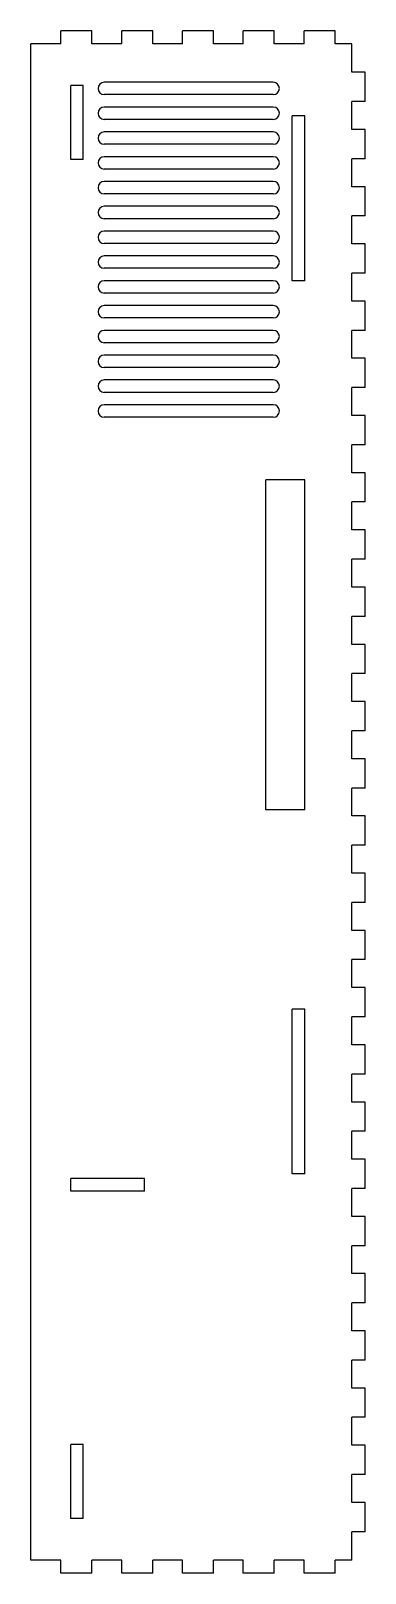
# Model space of a CAD drawing. Extents: x 0 to 81, y 0 to 373.
import ezdxf

# ---------------------------------------------------------------- set-up
doc = ezdxf.new("R2010")
doc.units = 0
doc.layers.add('CUT', color=1, linetype='CONTINUOUS')

msp = doc.modelspace()

# ---------------------------------------------------------------- linework, layer by layer
at = {"layer": 'CUT'}
for p, q in [((7.2632, 369.82), (7.2632, 373)), ((14.7514, 373), (7.2632, 373)), ((14.7514, 369.82), (14.7514, 373)), ((21.9395, 369.82), (21.9395, 373)), ((29.4277, 373), (21.9395, 373)), ((29.4277, 369.82), (29.4277, 373)), ((36.6159, 369.82), (36.6159, 373)), ((44.1041, 373), (36.6159, 373)), ((44.1041, 369.82), (44.1041, 373)), ((51.2923, 369.82), (51.2923, 373)), ((58.7805, 373), (51.2923, 373)), ((58.7805, 369.82), (58.7805, 373)), ((65.9686, 369.82), (65.9686, 373)), ((73.4568, 373), (65.9686, 373)), ((73.4568, 369.82), (73.4568, 373)), ((7.2632, 369.82), (0, 369.82)), ((0, 3.18), (0, 369.82)), ((21.9395, 369.82), (14.7514, 369.82)), ((36.6159, 369.82), (29.4277, 369.82)), ((51.2923, 369.82), (44.1041, 369.82)), ((65.9686, 369.82), (58.7805, 369.82)), ((77.54, 369.82), (73.4568, 369.82)), ((77.54, 362.9773), (77.54, 369.82)), ((80.72, 362.9773), (77.54, 362.9773)), ((80.72, 355.9095), (80.72, 362.9773)), ((9.615, 341.895), (9.615, 359.745)), ((12.645, 359.745), (9.615, 359.745)), ((12.645, 341.895), (12.645, 359.745)), ((58.54, 360.57), (17.72, 360.57)), ((58.54, 357.57), (17.72, 357.57)), ((58.54, 354.57), (17.72, 354.57)), ((77.54, 349.1418), (77.54, 355.9095)), ((80.72, 355.9095), (77.54, 355.9095)), ((58.54, 351.57), (17.72, 351.57)), ((63.115, 312.575), (63.115, 352.425)), ((66.145, 352.425), (63.115, 352.425)), ((66.145, 312.575), (66.145, 352.425)), ((58.54, 348.57), (17.72, 348.57)), ((80.72, 349.1418), (77.54, 349.1418)), ((80.72, 342.0741), (80.72, 349.1418)), ((58.54, 345.57), (17.72, 345.57)), ((12.645, 341.895), (9.615, 341.895)), ((58.54, 342.57), (17.72, 342.57)), ((58.54, 339.57), (17.72, 339.57)), ((77.54, 335.3063), (77.54, 342.0741)), ((80.72, 342.0741), (77.54, 342.0741)), ((58.54, 336.57), (17.72, 336.57)), ((58.54, 333.57), (17.72, 333.57)), ((80.72, 335.3063), (77.54, 335.3063)), ((80.72, 328.2386), (80.72, 335.3063)), ((58.54, 330.57), (17.72, 330.57)), ((58.54, 327.57), (17.72, 327.57)), ((58.54, 324.57), (17.72, 324.57)), ((77.54, 321.4708), (77.54, 328.2386)), ((80.72, 328.2386), (77.54, 328.2386)), ((58.54, 321.57), (17.72, 321.57)), ((80.72, 321.4708), (77.54, 321.4708)), ((80.72, 314.4031), (80.72, 321.4708)), ((58.54, 318.57), (17.72, 318.57)), ((58.54, 315.57), (17.72, 315.57)), ((77.54, 307.6354), (77.54, 314.4031)), ((80.72, 314.4031), (77.54, 314.4031)), ((58.54, 312.57), (17.72, 312.57)), ((66.145, 312.575), (63.115, 312.575)), ((58.54, 309.57), (17.72, 309.57)), ((58.54, 306.57), (17.72, 306.57)), ((80.72, 307.6354), (77.54, 307.6354)), ((80.72, 300.5676), (80.72, 307.6354)), ((58.54, 303.57), (17.72, 303.57)), ((58.54, 300.57), (17.72, 300.57)), ((77.54, 293.7999), (77.54, 300.5676)), ((80.72, 300.5676), (77.54, 300.5676)), ((58.54, 297.57), (17.72, 297.57)), ((58.54, 294.57), (17.72, 294.57)), ((58.54, 291.57), (17.72, 291.57)), ((80.72, 293.7999), (77.54, 293.7999)), ((80.72, 286.7322), (80.72, 293.7999)), ((58.54, 288.57), (17.72, 288.57)), ((58.54, 285.57), (17.72, 285.57)), ((77.54, 279.9644), (77.54, 286.7322)), ((80.72, 286.7322), (77.54, 286.7322)), ((58.54, 282.57), (17.72, 282.57)), ((80.72, 279.9644), (77.54, 279.9644)), ((80.72, 272.8967), (80.72, 279.9644)), ((58.54, 279.57), (17.72, 279.57)), ((77.54, 266.129), (77.54, 272.8967)), ((80.72, 272.8967), (77.54, 272.8967)), ((80.72, 266.129), (77.54, 266.129)), ((80.72, 259.0612), (80.72, 266.129)), ((56.755, 184.575), (56.755, 264.425)), ((66.145, 264.425), (56.755, 264.425)), ((66.145, 184.575), (66.145, 264.425)), ((77.54, 252.2935), (77.54, 259.0612)), ((80.72, 259.0612), (77.54, 259.0612)), ((80.72, 252.2935), (77.54, 252.2935)), ((80.72, 245.2258), (80.72, 252.2935)), ((77.54, 238.458), (77.54, 245.2258)), ((80.72, 245.2258), (77.54, 245.2258)), ((80.72, 238.458), (77.54, 238.458)), ((80.72, 231.3903), (80.72, 238.458)), ((77.54, 224.6225), (77.54, 231.3903)), ((80.72, 231.3903), (77.54, 231.3903)), ((80.72, 224.6225), (77.54, 224.6225)), ((80.72, 217.5548), (80.72, 224.6225)), ((77.54, 210.7871), (77.54, 217.5548)), ((80.72, 217.5548), (77.54, 217.5548)), ((80.72, 210.7871), (77.54, 210.7871)), ((80.72, 203.7193), (80.72, 210.7871)), ((77.54, 196.9516), (77.54, 203.7193)), ((80.72, 203.7193), (77.54, 203.7193)), ((80.72, 196.9516), (77.54, 196.9516)), ((80.72, 189.8839), (80.72, 196.9516)), ((77.54, 183.1161), (77.54, 189.8839)), ((80.72, 189.8839), (77.54, 189.8839)), ((66.145, 184.575), (56.755, 184.575)), ((80.72, 183.1161), (77.54, 183.1161)), ((80.72, 176.0484), (80.72, 183.1161)), ((77.54, 169.2807), (77.54, 176.0484)), ((80.72, 176.0484), (77.54, 176.0484)), ((80.72, 169.2807), (77.54, 169.2807)), ((80.72, 162.2129), (80.72, 169.2807)), ((77.54, 155.4452), (77.54, 162.2129)), ((80.72, 162.2129), (77.54, 162.2129)), ((80.72, 155.4452), (77.54, 155.4452)), ((80.72, 148.3775), (80.72, 155.4452)), ((77.54, 141.6097), (77.54, 148.3775)), ((80.72, 148.3775), (77.54, 148.3775)), ((80.72, 141.6097), (77.54, 141.6097)), ((80.72, 134.542), (80.72, 141.6097)), ((63.115, 96.575), (63.115, 136.425)), ((66.145, 136.425), (63.115, 136.425)), ((66.145, 96.575), (66.145, 136.425)), ((77.54, 127.7742), (77.54, 134.542)), ((80.72, 134.542), (77.54, 134.542)), ((80.72, 127.7742), (77.54, 127.7742)), ((80.72, 120.7065), (80.72, 127.7742)), ((77.54, 113.9388), (77.54, 120.7065)), ((80.72, 120.7065), (77.54, 120.7065)), ((80.72, 113.9388), (77.54, 113.9388)), ((80.72, 106.871), (80.72, 113.9388)), ((77.54, 100.1033), (77.54, 106.871)), ((80.72, 106.871), (77.54, 106.871)), ((80.72, 100.1033), (77.54, 100.1033)), ((80.72, 93.0356), (80.72, 100.1033)), ((9.615, 92.395), (9.615, 95.425)), ((27.465, 95.425), (9.615, 95.425)), ((27.465, 92.395), (27.465, 95.425)), ((66.145, 96.575), (63.115, 96.575)), ((27.465, 92.395), (9.615, 92.395)), ((77.54, 86.2678), (77.54, 93.0356)), ((80.72, 93.0356), (77.54, 93.0356)), ((80.72, 86.2678), (77.54, 86.2678)), ((80.72, 79.2001), (80.72, 86.2678)), ((77.54, 72.4324), (77.54, 79.2001)), ((80.72, 79.2001), (77.54, 79.2001)), ((80.72, 72.4324), (77.54, 72.4324)), ((80.72, 65.3646), (80.72, 72.4324)), ((77.54, 58.5969), (77.54, 65.3646)), ((80.72, 65.3646), (77.54, 65.3646)), ((80.72, 58.5969), (77.54, 58.5969)), ((80.72, 51.5292), (80.72, 58.5969)), ((77.54, 44.7614), (77.54, 51.5292)), ((80.72, 51.5292), (77.54, 51.5292)), ((80.72, 44.7614), (77.54, 44.7614)), ((80.72, 37.6937), (80.72, 44.7614)), ((77.54, 30.9259), (77.54, 37.6937)), ((80.72, 37.6937), (77.54, 37.6937)), ((9.615, 13.255), (9.615, 31.105)), ((12.645, 31.105), (9.615, 31.105)), ((12.645, 13.255), (12.645, 31.105)), ((80.72, 30.9259), (77.54, 30.9259)), ((80.72, 23.8582), (80.72, 30.9259)), ((77.54, 17.0905), (77.54, 23.8582)), ((80.72, 23.8582), (77.54, 23.8582)), ((80.72, 17.0905), (77.54, 17.0905)), ((80.72, 10.0227), (80.72, 17.0905)), ((12.645, 13.255), (9.615, 13.255)), ((77.54, 3.18), (77.54, 10.0227)), ((80.72, 10.0227), (77.54, 10.0227)), ((7.2632, 3.18), (0, 3.18)), ((7.2632, 0), (7.2632, 3.18)), ((14.7514, 0), (7.2632, 0)), ((14.7514, 0), (14.7514, 3.18)), ((21.9395, 3.18), (14.7514, 3.18)), ((21.9395, 0), (21.9395, 3.18)), ((29.4277, 0), (21.9395, 0)), ((29.4277, 0), (29.4277, 3.18)), ((36.6159, 3.18), (29.4277, 3.18)), ((36.6159, 0), (36.6159, 3.18)), ((44.1041, 0), (36.6159, 0)), ((44.1041, 0), (44.1041, 3.18)), ((51.2923, 3.18), (44.1041, 3.18)), ((51.2923, 0), (51.2923, 3.18)), ((58.7805, 0), (51.2923, 0)), ((58.7805, 0), (58.7805, 3.18)), ((65.9686, 3.18), (58.7805, 3.18)), ((65.9686, 0), (65.9686, 3.18)), ((73.4568, 0), (65.9686, 0)), ((73.4568, 0), (73.4568, 3.18)), ((77.54, 3.18), (73.4568, 3.18))]:
    msp.add_line(p, q, dxfattribs=at)
for centre, start, end in [((17.72, 359.07), 90, 270), ((58.54, 359.07), 270, 90), ((17.72, 353.07), 90, 270), ((58.54, 353.07), 270, 90), ((17.72, 347.07), 90, 270), ((58.54, 347.07), 270, 90), ((17.72, 341.07), 90, 270), ((58.54, 341.07), 270, 90), ((17.72, 335.07), 90, 270), ((58.54, 335.07), 270, 90), ((17.72, 329.07), 90, 270), ((58.54, 329.07), 270, 90), ((17.72, 323.07), 90, 270), ((58.54, 323.07), 270, 90), ((17.72, 317.07), 90, 270), ((58.54, 317.07), 270, 90), ((17.72, 311.07), 90, 270), ((58.54, 311.07), 270, 90), ((17.72, 305.07), 90, 270), ((58.54, 305.07), 270, 90), ((17.72, 299.07), 90, 270), ((58.54, 299.07), 270, 90), ((17.72, 293.07), 90, 270), ((58.54, 293.07), 270, 90), ((17.72, 287.07), 90, 270), ((58.54, 287.07), 270, 90), ((17.72, 281.07), 90, 270), ((58.54, 281.07), 270, 90)]:
    msp.add_arc(centre, 1.5, start, end, dxfattribs=at)

doc.saveas('drawing.dxf')
